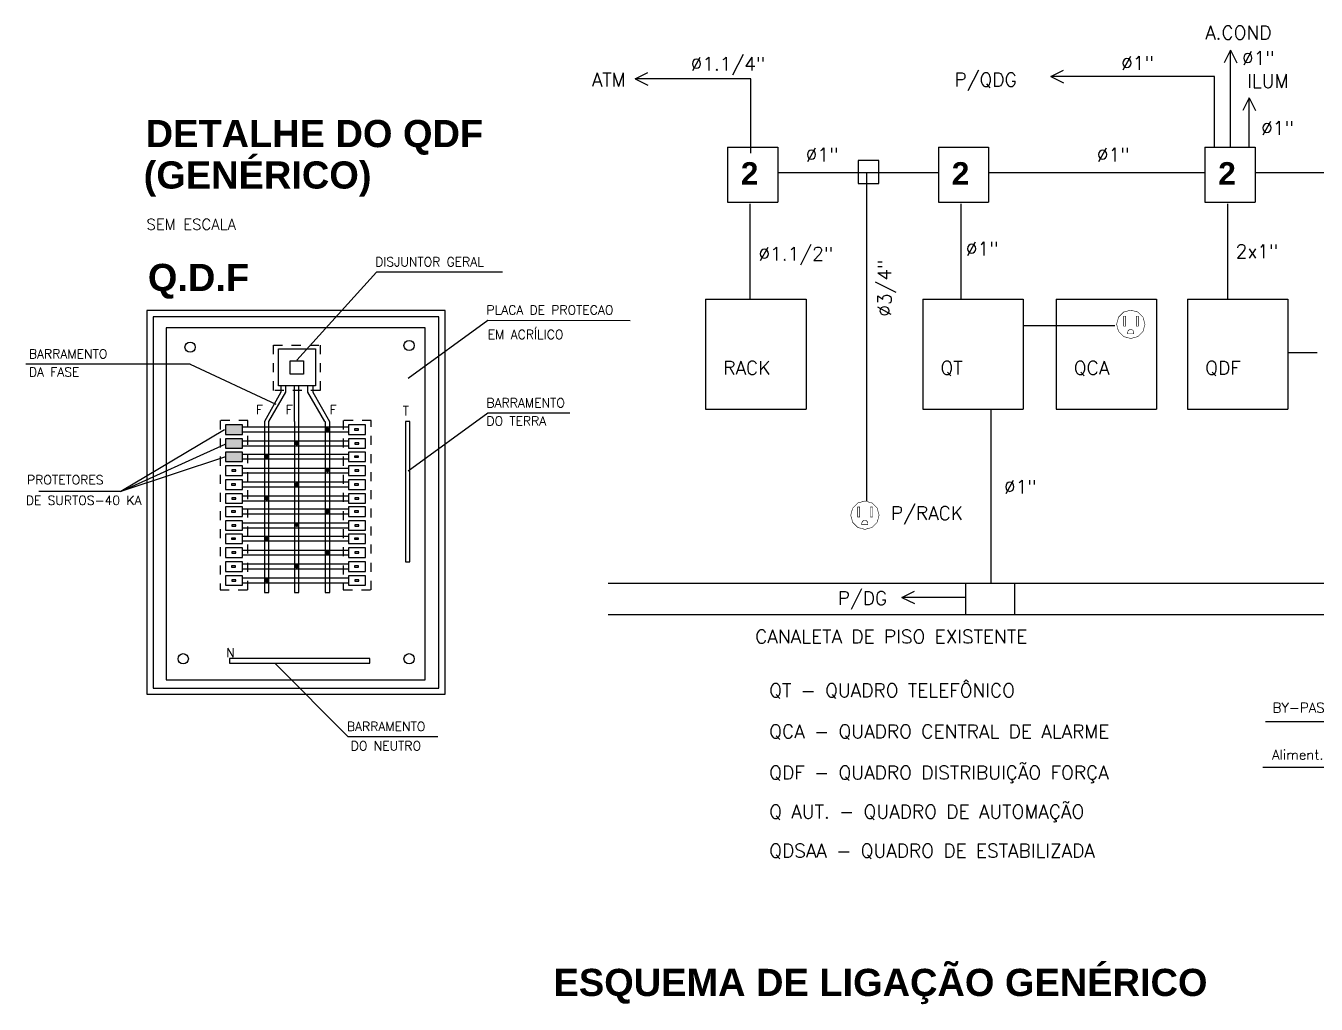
# Model space of a CAD drawing. Extents: x 16 to 124, y 36 to 90.
# Drawn here: x 15.65 to 29.9, y 78.74 to 89.54 of the extents above; entities that cross this region are included whole.
import ezdxf
from ezdxf.enums import TextEntityAlignment as Align

# ---------------------------------------------------------------- set-up
doc = ezdxf.new("R2010")
doc.units = 0
doc.header["$LTSCALE"] = 0.02
doc.linetypes.add('HIDDEN2', pattern=[0.1875, 0.125, -0.0625])
for name, color, linetype in [('20TEXTO_02', 1, 'CONTINUOUS'), ('25FIACAO', 1, 'CONTINUOUS'), ('3PLANO', 5, 'CONTINUOUS'), ('42-FIACAO', 2, 'CONTINUOUS'), ('42-TEXTO', 1, 'CONTINUOUS'), ('ARQUITETURA20', 1, 'CONTINUOUS'), ('DETALHES_CTR50', 2, 'CONTINUOUS'), ('ELETRODUTO60', 2, 'CONTINUOUS'), ('LAYER_1', 7, 'CONTINUOUS'), ('LINHAS10', 6, 'CONTINUOUS'), ('SETASCOTAS10', 6, 'CONTINUOUS'), ('TEXTO_05', 2, 'CONTINUOUS'), ('TOMADAS30', 5, 'CONTINUOUS'), ('TUBAPA-40', 3, 'CONTINUOUS')]:
    doc.layers.add(name, color=color, linetype=linetype)
doc.styles.add('ROMANS', font='simplex.shx')
doc.styles.add('SANSSERIFBOLD', font='sasb____.pfb', dxfattribs={"height": 0.5})

msp = doc.modelspace()

# ---------------------------------------------------------------- hatches: boundary and pattern name
at = {"layer": 'TUBAPA-40'}
h = msp.add_hatch(color=256, dxfattribs=at)
h.paths.add_polyline_path([(17.85873, 85.13309), (17.85873, 85.02788), (18.04558, 85.02788), (18.04558, 85.13309)])
h.paths.add_polyline_path([(17.85873, 84.97919), (17.85873, 84.87398), (18.04558, 84.87398), (18.04558, 84.97919)])
h.paths.add_polyline_path([(17.85873, 84.83299), (17.85873, 84.72778), (18.04558, 84.72778), (18.04558, 84.83299)])

# ---------------------------------------------------------------- linework, layer by layer
at = {"layer": '3PLANO'}
for p, q in [((23.3991, 88.19919), (23.3991, 87.59279)), ((23.3991, 88.19919), (23.95312, 88.19919)), ((23.95312, 88.19919), (23.95312, 87.59279)), ((25.727, 88.19919), (25.727, 87.59279)), ((25.727, 88.19919), (26.28101, 88.19919)), ((26.28101, 88.19919), (26.28101, 87.59279)), ((28.66865, 88.19919), (28.66865, 87.59279)), ((28.66865, 88.19919), (29.22266, 88.19919)), ((29.22266, 88.19919), (29.22266, 87.59279)), ((23.3991, 87.59279), (23.95312, 87.59279)), ((25.727, 87.59279), (26.28101, 87.59279)), ((28.66865, 87.59279), (29.22266, 87.59279)), ((23.15732, 86.52004), (23.15732, 85.30724)), ((23.15732, 86.52004), (24.26535, 86.52004)), ((24.26535, 86.52004), (24.26535, 85.30724)), ((25.55497, 86.52004), (25.55497, 85.30724)), ((25.55497, 86.52004), (26.663, 86.52004)), ((26.663, 86.52004), (26.663, 85.30724)), ((27.02579, 86.52004), (27.02579, 85.30724)), ((27.02579, 86.52004), (28.13382, 86.52004)), ((28.13382, 86.52004), (28.13382, 85.30724)), ((28.47647, 86.52004), (28.47647, 85.30724)), ((28.47647, 86.52004), (29.5845, 86.52004)), ((29.5845, 86.52004), (29.5845, 85.30724)), ((23.15732, 85.30724), (24.26535, 85.30724)), ((25.55497, 85.30724), (26.663, 85.30724)), ((27.02579, 85.30724), (28.13382, 85.30724)), ((28.47647, 85.30724), (29.5845, 85.30724))]:
    msp.add_line(p, q, dxfattribs=at)
at = {"layer": '42-FIACAO', "const_width": 0.025}
for points in [[(18.97077, 85.07964, 1), (18.99577, 85.07964, 1)], [(18.63196, 84.93226, 1), (18.65696, 84.93226, 1)], [(18.30103, 84.78419, 1), (18.32603, 84.78419, 1)], [(18.97077, 84.63508, 1), (18.99577, 84.63508, 1)], [(18.63196, 84.47203, 1), (18.65696, 84.47203, 1)], [(18.30103, 84.32524, 1), (18.32603, 84.32524, 1)], [(18.97077, 84.17845, 1), (18.99577, 84.17845, 1)], [(18.63196, 84.03166, 1), (18.65696, 84.03166, 1)], [(18.30103, 83.87521, 1), (18.32603, 83.87521, 1)], [(18.97077, 83.72131, 1), (18.99577, 83.72131, 1)], [(18.63196, 83.57452, 1), (18.65696, 83.57452, 1)], [(18.30103, 83.41806, 1), (18.32603, 83.41806, 1)]]:
    msp.add_lwpolyline(points, format="xyb", close=True, dxfattribs=at)
at = {"layer": 'ARQUITETURA20'}
for points in [[(17.20188, 86.20253), (17.20188, 82.31888), (20.06239, 82.31888), (20.06239, 86.20253)], [(19.28161, 85.0747), (19.32639, 85.0747), (19.32639, 85.08885), (19.28161, 85.08885)], [(19.28632, 84.92112), (19.33111, 84.92112), (19.33111, 84.93527), (19.28632, 84.93527)], [(19.28161, 84.7746), (19.32639, 84.7746), (19.32639, 84.78875), (19.28161, 84.78875)], [(17.92775, 84.62102), (17.97254, 84.62102), (17.97254, 84.63517), (17.92775, 84.63517)], [(19.28632, 84.62102), (19.33111, 84.62102), (19.33111, 84.63517), (19.28632, 84.63517)], [(17.92304, 84.46767), (17.96782, 84.46767), (17.96782, 84.48183), (17.92304, 84.48183)], [(19.28161, 84.46767), (19.32639, 84.46767), (19.32639, 84.48183), (19.28161, 84.48183)], [(17.92775, 84.3141), (17.97254, 84.3141), (17.97254, 84.32825), (17.92775, 84.32825)], [(19.28632, 84.3141), (19.33111, 84.3141), (19.33111, 84.32825), (19.28632, 84.32825)], [(17.92304, 84.16944), (17.96782, 84.16944), (17.96782, 84.1836), (17.92304, 84.1836)], [(19.28161, 84.16944), (19.32639, 84.16944), (19.32639, 84.1836), (19.28161, 84.1836)], [(17.92775, 84.01586), (17.97254, 84.01586), (17.97254, 84.03002), (17.92775, 84.03002)], [(19.28632, 84.01586), (19.33111, 84.01586), (19.33111, 84.03002), (19.28632, 84.03002)], [(17.92304, 83.86934), (17.96782, 83.86934), (17.96782, 83.8835), (17.92304, 83.8835)], [(19.28161, 83.86934), (19.32639, 83.86934), (19.32639, 83.8835), (19.28161, 83.8835)], [(17.92775, 83.71576), (17.97254, 83.71576), (17.97254, 83.72992), (17.92775, 83.72992)], [(19.28632, 83.71576), (19.33111, 83.71576), (19.33111, 83.72992), (19.28632, 83.72992)], [(17.92304, 83.56242), (17.96782, 83.56242), (17.96782, 83.57658), (17.92304, 83.57658)], [(19.28161, 83.56242), (19.32639, 83.56242), (19.32639, 83.57658), (19.28161, 83.57658)], [(17.92775, 83.40884), (17.97254, 83.40884), (17.97254, 83.423), (17.92775, 83.423)], [(19.28632, 83.40884), (19.33111, 83.40884), (19.33111, 83.423), (19.28632, 83.423)]]:
    msp.add_lwpolyline(points, close=True, dxfattribs=at)
at = {"layer": 'ELETRODUTO60', "ltscale": 0.8}
for p, q in [((29.33618, 81.85796), (32.17898, 81.85796)), ((29.30579, 81.35307), (31.63386, 81.35307))]:
    msp.add_line(p, q, dxfattribs=at)
at = {"layer": 'LAYER_1', "color": 1, "linetype": 'Continuous', "const_width": 0.006}
for points in [[(28.00625, 86.24298), (27.98488, 86.32198), (27.92874, 86.37812), (27.84974, 86.39949), (27.77075, 86.37812), (27.7146, 86.32198), (27.69323, 86.24298), (27.7146, 86.16399), (27.77075, 86.10784), (27.84974, 86.08647), (27.92874, 86.10784), (27.98488, 86.16399), (28.00625, 86.24298)], [(27.77048, 86.33271), (27.79266, 86.33271), (27.79266, 86.22304), (27.77048, 86.22304), (27.77048, 86.33271)], [(27.91175, 86.33271), (27.93394, 86.33271), (27.93394, 86.22304), (27.91175, 86.22304), (27.91175, 86.33271)], [(27.84871, 86.1869), (27.83161, 86.18227), (27.81946, 86.17013), (27.81484, 86.15304)], [(27.88256, 86.15304), (27.87794, 86.17013), (27.86579, 86.18227), (27.84871, 86.1869)], [(27.81484, 86.13775), (27.81484, 86.15304)], [(27.81484, 86.13775), (27.88256, 86.13775)], [(27.88256, 86.13775), (27.88256, 86.15304)], [(25.07189, 84.13563), (25.05052, 84.21462), (24.99438, 84.27077), (24.91539, 84.29213), (24.83639, 84.27077), (24.78024, 84.21462), (24.75888, 84.13563), (24.78024, 84.05663), (24.83639, 84.00048), (24.91539, 83.97912), (24.99438, 84.00048), (25.05052, 84.05663), (25.07189, 84.13563)], [(24.83612, 84.22536), (24.8583, 84.22536), (24.8583, 84.11568), (24.83612, 84.11568), (24.83612, 84.22536)], [(24.97739, 84.22536), (24.99958, 84.22536), (24.99958, 84.11568), (24.97739, 84.11568), (24.97739, 84.22536)], [(24.91435, 84.07954), (24.89726, 84.07492), (24.88511, 84.06277), (24.88048, 84.04568)], [(24.88048, 84.0304), (24.88048, 84.04568)], [(24.88048, 84.0304), (24.94821, 84.0304)], [(24.94821, 84.04568), (24.94358, 84.06277), (24.93143, 84.07492), (24.91435, 84.07954)], [(24.94821, 84.0304), (24.94821, 84.04568)]]:
    msp.add_lwpolyline(points, dxfattribs=at)
at = {"layer": 'LINHAS10', "linetype": 'HIDDEN2', "ltscale": 0.5}
for points in [[(18.38817, 85.51359), (18.38817, 86.01411), (18.9017, 86.01411), (18.9017, 85.51359)], [(17.7995, 85.18199), (17.7995, 83.31129), (18.10636, 83.31129), (18.10636, 85.18199)], [(19.15846, 85.18199), (19.15846, 83.31129), (19.46532, 83.31129), (19.46532, 85.18199)]]:
    msp.add_lwpolyline(points, close=True, dxfattribs=at)
at = {"layer": 'SETASCOTAS10'}
for p, q in [((19.52544, 86.81768), (18.6469, 85.84789)), ((20.91633, 86.81768), (19.52544, 86.81768)), ((20.75399, 86.28643), (19.87545, 85.64638)), ((22.32386, 86.28222), (20.75399, 86.28643)), ((17.46664, 85.80128), (15.65401, 85.80128)), ((17.46664, 85.80128), (18.4121, 85.35985)), ((20.75399, 85.26056), (19.87545, 84.62051)), ((21.6603, 85.26056), (20.75399, 85.26056)), ((17.84857, 85.07782), (16.70309, 84.39698)), ((16.70309, 84.39698), (17.85555, 84.92064)), ((17.85873, 84.78038), (16.70309, 84.39698)), ((16.70309, 84.39698), (15.79677, 84.39698)), ((19.21372, 81.68833), (18.40853, 82.49549)), ((20.20255, 81.68833), (19.21372, 81.68833))]:
    msp.add_line(p, q, dxfattribs=at)
at = {"layer": 'TEXTO_05'}
for p, q in [((28.94959, 89.27091), (28.88047, 89.13073)), ((28.94959, 88.19919), (28.94959, 89.27091)), ((28.94959, 89.27091), (29.01943, 89.13073)), ((22.37798, 88.95292), (22.51815, 89.02275)), ((26.96647, 88.97729), (27.10664, 89.04713)), ((22.37798, 88.95292), (22.51815, 88.88379)), ((23.65568, 88.95292), (22.37798, 88.95292)), ((23.65568, 88.13301), (23.65568, 88.95292)), ((28.77331, 88.97729), (26.96647, 88.97729)), ((26.96647, 88.97729), (27.10664, 88.90817)), ((28.77331, 88.19919), (28.77331, 88.97729)), ((29.15525, 88.7424), (29.08612, 88.60223)), ((29.15525, 88.19919), (29.15525, 88.7424)), ((29.15525, 88.7424), (29.22509, 88.60223)), ((25.07007, 88.05237), (24.84143, 88.05237)), ((24.84143, 88.05237), (24.84143, 87.79699)), ((25.07007, 87.79699), (25.07007, 88.05237)), ((23.95312, 87.91796), (25.727, 87.91796)), ((24.93391, 87.91796), (24.93391, 84.29394)), ((26.28101, 87.91796), (28.66865, 87.91796)), ((29.22266, 87.91796), (31.59014, 87.91796)), ((24.84143, 87.79699), (25.07007, 87.79699)), ((23.64588, 87.57426), (23.64588, 86.52004)), ((25.97377, 87.57426), (25.97377, 86.52004)), ((28.91542, 87.57426), (28.91542, 86.52004)), ((29.5845, 85.93085), (29.907, 85.93085)), ((26.3085, 83.38466), (26.3085, 85.30724)), ((22.08032, 83.38466), (33.34036, 83.38466)), ((26.0238, 83.38466), (26.0238, 83.03801)), ((26.56609, 83.38466), (26.56609, 83.03801)), ((25.3213, 83.22834), (25.46148, 83.29818)), ((25.3213, 83.22834), (25.46148, 83.15922)), ((26.0238, 83.22834), (25.3213, 83.22834)), ((22.08032, 83.03801), (33.34036, 83.03801))]:
    msp.add_line(p, q, dxfattribs=at)
at = {"layer": 'TEXTO_05', "linetype": 'Continuous'}
msp.add_line((27.67446, 86.22651), (26.663, 86.22651), dxfattribs=at)
at = {"layer": 'TOMADAS30'}
for p, q in [((18.46984, 85.49501), (18.28807, 85.16838)), ((18.33809, 85.16838), (18.52394, 85.49501)), ((18.46984, 85.56256), (18.46984, 85.49501)), ((18.52394, 85.49501), (18.52394, 85.56256)), ((18.619, 85.16838), (18.619, 85.56256)), ((18.6675, 85.16838), (18.6675, 85.56256)), ((18.76849, 85.49501), (18.76849, 85.56256)), ((18.95434, 85.16838), (18.76849, 85.49501)), ((18.82258, 85.56256), (18.82258, 85.49501)), ((18.82258, 85.49501), (19.00435, 85.16838)), ((18.28807, 85.16838), (18.28807, 83.28143)), ((18.33809, 84.849), (18.33809, 85.16838)), ((18.619, 85.16838), (18.619, 83.28143)), ((18.66901, 84.849), (18.66901, 85.16838)), ((18.95781, 85.16838), (18.95781, 83.28143)), ((19.00782, 84.849), (19.00782, 85.16838)), ((18.04558, 85.11029), (19.2173, 85.11029)), ((18.04558, 85.05692), (19.2173, 85.05692)), ((18.04558, 84.95639), (19.2173, 84.95639)), ((18.04558, 84.90302), (19.2173, 84.90302)), ((18.04558, 84.81019), (19.2173, 84.81019)), ((18.04558, 84.75682), (19.2173, 84.75682)), ((18.04558, 84.65629), (19.2173, 84.65629)), ((18.04558, 84.60292), (19.2173, 84.60292)), ((18.04558, 84.50327), (19.2173, 84.50327)), ((18.04558, 84.4499), (19.2173, 84.4499)), ((18.04558, 84.34937), (19.2173, 84.34937)), ((18.04558, 84.296), (19.2173, 84.296)), ((18.04558, 84.20504), (19.2173, 84.20504)), ((18.04558, 84.15167), (19.2173, 84.15167)), ((18.04558, 84.05114), (19.2173, 84.05114)), ((18.04558, 83.99777), (19.2173, 83.99777)), ((18.04558, 83.90494), (19.2173, 83.90494)), ((18.04558, 83.85156), (19.2173, 83.85156)), ((18.04558, 83.75104), (19.2173, 83.75104)), ((18.04558, 83.69767), (19.2173, 83.69767)), ((18.04558, 83.59801), (19.2173, 83.59801)), ((18.04558, 83.54464), (19.2173, 83.54464)), ((18.04558, 83.44412), (19.2173, 83.44412)), ((18.04558, 83.39075), (19.2173, 83.39075))]:
    msp.add_line(p, q, dxfattribs=at)
for points in [[(16.98972, 86.39396), (16.98972, 82.1591), (17.34782, 82.1591)], [(17.29765, 82.1591), (20.28123, 82.1591), (20.28123, 86.39396), (16.98972, 86.39396)], [(17.0585, 86.32518), (17.0585, 82.22788), (17.34782, 82.22788)], [(17.29765, 82.22788), (20.21245, 82.22788), (20.21245, 86.32518), (17.0585, 86.32518)], [(19.89353, 84.849), (19.89353, 85.16838), (19.84352, 85.16838), (19.84352, 83.61991)], [(18.28807, 83.28143), (18.33809, 83.28143), (18.33809, 84.88614)], [(18.619, 83.28143), (18.66901, 83.28143), (18.66901, 84.88614)], [(18.95781, 83.28143), (19.00782, 83.28143), (19.00782, 84.88614)], [(19.84352, 83.61991), (19.89353, 83.61991), (19.89353, 84.88614)], [(18.22036, 82.55201), (17.90098, 82.55201), (17.90098, 82.502), (19.44945, 82.502)], [(19.44945, 82.502), (19.44945, 82.55201), (18.18323, 82.55201)]]:
    msp.add_lwpolyline(points, dxfattribs=at)
for points in [[(18.44136, 85.56256), (18.44136, 85.97187), (18.85107, 85.97187), (18.85107, 85.56256)], [(18.57257, 85.69376), (18.57257, 85.84066), (18.71986, 85.84066), (18.71986, 85.69376)], [(17.85873, 85.02788), (18.04558, 85.02788), (18.04558, 85.13309), (17.85873, 85.13309)], [(19.2173, 85.02788), (19.40415, 85.02788), (19.40415, 85.13309), (19.2173, 85.13309)], [(17.85873, 84.87398), (18.04558, 84.87398), (18.04558, 84.97919), (17.85873, 84.97919)], [(19.2173, 84.87398), (19.40415, 84.87398), (19.40415, 84.97919), (19.2173, 84.97919)], [(17.85873, 84.72778), (18.04558, 84.72778), (18.04558, 84.83299), (17.85873, 84.83299)], [(19.2173, 84.72778), (19.40415, 84.72778), (19.40415, 84.83299), (19.2173, 84.83299)], [(17.85873, 84.57388), (18.04558, 84.57388), (18.04558, 84.67909), (17.85873, 84.67909)], [(19.2173, 84.57388), (19.40415, 84.57388), (19.40415, 84.67909), (19.2173, 84.67909)], [(17.85873, 84.42086), (18.04558, 84.42086), (18.04558, 84.52606), (17.85873, 84.52606)], [(19.2173, 84.42086), (19.40415, 84.42086), (19.40415, 84.52606), (19.2173, 84.52606)], [(17.85873, 84.26696), (18.04558, 84.26696), (18.04558, 84.37217), (17.85873, 84.37217)], [(19.2173, 84.26696), (19.40415, 84.26696), (19.40415, 84.37217), (19.2173, 84.37217)], [(17.85873, 84.12263), (18.04558, 84.12263), (18.04558, 84.22783), (17.85873, 84.22783)], [(19.2173, 84.12263), (19.40415, 84.12263), (19.40415, 84.22783), (19.2173, 84.22783)], [(17.85873, 83.96873), (18.04558, 83.96873), (18.04558, 84.07394), (17.85873, 84.07394)], [(19.2173, 83.96873), (19.40415, 83.96873), (19.40415, 84.07394), (19.2173, 84.07394)], [(17.85873, 83.82253), (18.04558, 83.82253), (18.04558, 83.92773), (17.85873, 83.92773)], [(19.2173, 83.82253), (19.40415, 83.82253), (19.40415, 83.92773), (19.2173, 83.92773)], [(17.85873, 83.66863), (18.04558, 83.66863), (18.04558, 83.77383), (17.85873, 83.77383)], [(19.2173, 83.66863), (19.40415, 83.66863), (19.40415, 83.77383), (19.2173, 83.77383)], [(17.85873, 83.5156), (18.04558, 83.5156), (18.04558, 83.62081), (17.85873, 83.62081)], [(19.2173, 83.5156), (19.40415, 83.5156), (19.40415, 83.62081), (19.2173, 83.62081)], [(17.85873, 83.36171), (18.04558, 83.36171), (18.04558, 83.46691), (17.85873, 83.46691)], [(19.2173, 83.36171), (19.40415, 83.36171), (19.40415, 83.46691), (19.2173, 83.46691)]]:
    msp.add_lwpolyline(points, close=True, dxfattribs=at)
for centre in [(17.46756, 85.99081), (19.88494, 86.00913), (17.39117, 82.55064), (19.88494, 82.55064)]:
    msp.add_circle(centre, 0.0568, dxfattribs=at)

# ---------------------------------------------------------------- texts
at = {"layer": '20TEXTO_02', "style": 'ROMANS'}
for s, p in [('DISJUNTOR GERAL', (19.50952, 86.88308)), ('PLACA DE PROTECAO', (20.73807, 86.35182)), ('EM ACRÍLICO', (20.75236, 86.08047)), ('BARRAMENTO', (15.68814, 85.86668)), ('DA FASE', (15.68814, 85.66673)), ('F', (18.19238, 85.25029)), ('F', (18.52331, 85.25029)), ('F', (19.00803, 85.25029)), ('T', (19.81303, 85.23786)), ('BARRAMENTO', (20.73807, 85.32596)), ('DO TERRA', (20.73807, 85.12601)), ('PROTETORES ', (15.66775, 84.47666)), ('DE SURTOS-40 KA', (15.65379, 84.24918)), ('N', (17.86503, 82.56857)), ('BARRAMENTO', (19.1978, 81.75373)), ('DO NEUTRO', (19.24068, 81.5395))]:
    msp.add_text(s, height=0.1, dxfattribs=at).set_placement(p)
at = {"layer": '25FIACAO', "ltscale": 0.8, "style": 'ROMANS'}
for s, p in [('BY-PASS(No-Break)', (29.41517, 81.95619)), ('Aliment. NO-BREAK', (29.40759, 81.4372))]:
    msp.add_text(s, height=0.108, dxfattribs=at).set_placement(p)
at = {"layer": '42-TEXTO', "style": 'SANSSERIFBOLD'}
for s, p in [('Q.D.F', (17.00112, 86.6105)), ('ESQUEMA DE LIGAÇÃO GENÉRICO ', (21.47881, 78.82784))]:
    msp.add_text(s, height=0.3, dxfattribs=at).set_placement(p)
at = {"layer": 'ARQUITETURA20', "style": 'ROMANS'}
for s, p in [('A.COND', (28.67024, 89.38845)), ('Ø1.1/4"', (22.99175, 89.04402)), ('Ø1"', (27.74337, 89.05162)), ('Ø1"', (29.0775, 89.10775)), ('ATM', (21.9013, 88.86917)), ('P/QDG', (25.90368, 88.86917)), ('ILUM', (29.13367, 88.85513)), ('Ø1"', (29.28815, 88.33585)), ('Ø1"', (24.26204, 88.04112)), ('Ø1"', (27.47586, 88.04112)), ('Ø1.1/2"', (23.74099, 86.94642)), ('Ø1"', (26.03007, 87.00256)), ('2x1"', (29.00728, 86.97449)), ('RACK', (23.35197, 85.68773)), ('QT', (25.74962, 85.68773)), ('QCA', (27.22044, 85.68773)), ('QDF', (28.67112, 85.68773)), ('Ø1"', (26.45035, 84.37406)), ('P/RACK', (25.20151, 84.08335)), ('P/DG', (24.61491, 83.14459)), ('CANALETA DE PISO EXISTENTE', (23.70397, 82.72117)), ('QT - QUADRO TELEFÔNICO', (23.85893, 82.12635)), ('QCA - QUADRO CENTRAL DE ALARME', (23.85893, 81.67308)), ('QDF - QUADRO DISTRIBUIÇÃO FORÇA', (23.85893, 81.21982)), ('Q AUT. - QUADRO DE AUTOMAÇÃO', (23.85893, 80.78813)), ('QDSAA - QUADRO DE ESTABILIZADA', (23.85893, 80.35645))]:
    msp.add_text(s, height=0.150015, dxfattribs=at).set_placement(p)
msp.add_text('Ø3/4"', height=0.150015, rotation=90, dxfattribs=at).set_placement((25.20677, 86.32742))
at = {"layer": 'DETALHES_CTR50', "style": 'SANSSERIFBOLD'}
for p in [(23.54563, 87.90818), (25.87352, 87.90818), (28.81517, 87.90818)]:
    msp.add_text('2', height=0.25, dxfattribs=at).set_placement(p, align=Align.MIDDLE_LEFT)
at = {"layer": 'TEXTO_05', "style": 'SANSSERIFBOLD'}
for s, p in [('DETALHE DO QDF', (16.97698, 88.19874)), ('(GENÉRICO)', (16.95493, 87.74161))]:
    msp.add_text(s, height=0.3, dxfattribs=at).set_placement(p)
at = {"layer": 'TOMADAS30', "style": 'ROMANS'}
msp.add_text('SEM ESCALA', height=0.12, dxfattribs=at).set_placement((16.98595, 87.28645))

doc.saveas('drawing.dxf')
